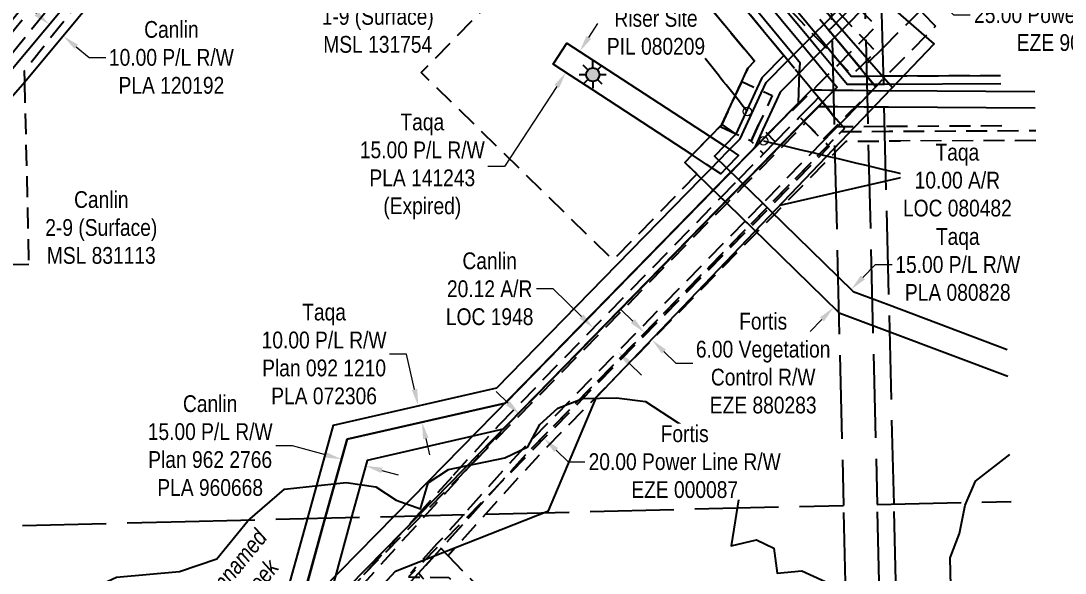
# Model space of a CAD drawing. Extents: x 616011 to 624727, y 5824635 to 5831187.
# Drawn here: x 619733 to 620356, y 5828759 to 5829088 of the extents above; entities that cross this region are included whole.
import ezdxf

# ---------------------------------------------------------------- set-up
doc = ezdxf.new("R2010")
doc.units = 0
doc.header["$LTSCALE"] = 5
doc.header["$PDSIZE"] = 0.5
for name, pattern in [('foc-ACCESSROAD', [3.75, 2.5, -1.25]), ('foc-FLOWLINE', [3.75, 2.5, -1.25]), ('foc-UNSURVEYED', [12.5, 10, -2.5])]:
    doc.linetypes.add(name, pattern=pattern)
doc.layers.get('Defpoints').update_dxf_attribs({"color": 9})
for name, color, linetype in [('AS-POWER', 104, 'foc-POWER'), ('C-AR', 13, 'foc-ACCESSROAD'), ('C-RW', 13, 'Continuous'), ('C-WS', 13, 'foc-ACCESSROAD'), ('F-AR', 190, 'foc-ACCESSROAD'), ('F-EZE', 190, 'foc-FLOWLINE'), ('F-RW', 190, 'Continuous'), ('F-WS', 190, 'foc-ACCESSROAD'), ('F-WS-S', 190, 'Continuous'), ('L-USEC', 7, 'foc-UNSURVEYED'), ('T-WATER', 160, 'Continuous'), ('T-WATER-T', 170, 'Continuous')]:
    doc.layers.add(name, color=color, linetype=linetype)
for name, color, linetype, lineweight in [('C-AR-T', 13, 'Continuous', 9), ('C-RW-T', 13, 'Continuous', 9), ('C-WS-T', 13, 'Continuous', 9), ('F-AR-T', 190, 'Continuous', 9), ('F-EZE-T', 190, 'Continuous', 9), ('F-RW-T', 190, 'Continuous', 9), ('F-WS-T', 190, 'Continuous', 9)]:
    doc.layers.add(name, color=color, linetype=linetype, lineweight=lineweight)
doc.styles.add('80CG', font='ARIALN.TTF', dxfattribs={"height": 10})
doc.styles.add('80L', font='ARIALN.TTF', dxfattribs={"height": 10})
doc.styles.add('foc-LtypeFont', font='ARIALN.TTF', dxfattribs={"height": 7.35})
doc.linetypes.add('foc-POWER', pattern='A,6,-1,["P",foc-LtypeFont,S=0.2,R=0,X=-0.625,Y=-0.75],-1.24,4', length=12.24)
doc.linetypes.add('foc-TOPO-flowdirection-NOLINE', pattern='A,0,[">",foc-LtypeFont,S=0.3,R=0,X=0,Y=-0.945],-20,[">",foc-LtypeFont,S=0.3,R=0,X=0,Y=-0.945],0', length=20)
doc.dimstyles.new('Compass 5 000', dxfattribs={"dimscale": 5, "dimtxt": 9, "dimasz": 2, "dimexe": 0.2, "dimexo": 0.0625, "dimgap": 0.5, "dimtad": 0, "dimtih": 1, "dimtoh": 1, "dimzin": 0, "dimdsep": 46, "dimtxsty": '80CG', "dimcen": 0.1, "dimse1": 1, "dimse2": 1, "dimclrd": 256, "dimclrt": 256, "dimaunit": 1, "dimadec": 4, "dimazin": 0, "dimtfac": 0.06, "dimtofl": 0, "dimtmove": 0, "dimatfit": 1, "dimfxl": 0.2, "dimtolj": 1, "dimtzin": 0, "dimlwd": -1, "dimarcsym": 0})

# ---------------------------------------------------------------- blocks, each defined once
blk = doc.blocks.new('*D164')
at = {"layer": 'C-AR-T', "transparency": 16777216}
for p, q in [((620050.31, 5828928.13), (620040.31, 5828928.13)), ((620067.15, 5828911.69), (620050.31, 5828928.13)), ((620095.87, 5828883.66), (620103.02, 5828876.68))]:
    blk.add_line(p, q, dxfattribs=at)
for points in [[(620068.31, 5828912.89), (620065.98, 5828910.5), (620074.3, 5828904.71)], [(620097.03, 5828884.85), (620094.7, 5828882.47), (620088.71, 5828890.65)]]:
    blk.add_solid(points, dxfattribs=at)
at = {"layer": 'Defpoints', "color": 0, "transparency": 16777216}
for p in [(620071.76, 5828902.1), (620074.3, 5828904.71), (620086.17, 5828888.04)]:
    blk.add_point(p, dxfattribs=at)
at = {"layer": 'C-AR-T', "transparency": 16777216, "insert": (620012.37, 5828928.13), "char_height": 10, "attachment_point": 5, "style": '80CG'}
blk.add_mtext('\\A1;Canlin\\P20.12 A/R\\PLOC 1948', dxfattribs=at)
blk = doc.blocks.new('*D220')
at = {"layer": 'C-RW-T', "transparency": 16777216}
for p, q in [((619894.76, 5828834.6), (619884.76, 5828834.6)), ((619914.37, 5828829.18), (619894.76, 5828834.6)), ((619948.12, 5828819.86), (619957.76, 5828817.2))]:
    blk.add_line(p, q, dxfattribs=at)
for points in [[(619914.82, 5828830.79), (619913.93, 5828827.58), (619924.01, 5828826.52)], [(619948.57, 5828821.47), (619947.68, 5828818.25), (619938.48, 5828822.52)]]:
    blk.add_solid(points, dxfattribs=at)
at = {"layer": 'Defpoints', "color": 0, "transparency": 16777216}
for p in [(619924.01, 5828826.52), (619923.61, 5828825.06), (619938.08, 5828821.06)]:
    blk.add_point(p, dxfattribs=at)
at = {"layer": 'C-RW-T', "transparency": 16777216, "insert": (619845.67, 5828834.6), "char_height": 10, "attachment_point": 5, "style": '80CG'}
blk.add_mtext('\\A1;Canlin\\P15.00 P/L R/W\\PPlan 962 2766\\PPLA 960668', dxfattribs=at)
blk = doc.blocks.new('*D269')
at = {"layer": 'C-RW-T', "transparency": 16777216}
for p, q in [((619741.99, 5829092.28), (619734.3, 5829098.67)), ((619765.76, 5829072.52), (619773.45, 5829066.13)), ((619773.45, 5829066.13), (619783.45, 5829066.13))]:
    blk.add_line(p, q, dxfattribs=at)
for points in [[(619743.06, 5829093.56), (619740.93, 5829091), (619749.68, 5829085.89)], [(619766.83, 5829073.8), (619764.7, 5829071.24), (619758.07, 5829078.91)]]:
    blk.add_solid(points, dxfattribs=at)
at = {"layer": 'Defpoints', "color": 0, "transparency": 16777216}
for p in [(619749.82, 5829086.05), (619758.07, 5829078.91), (619758.21, 5829079.07)]:
    blk.add_point(p, dxfattribs=at)
at = {"layer": 'C-RW-T', "transparency": 16777216, "insert": (619822.54, 5829066.13), "char_height": 10, "attachment_point": 5, "style": '80CG'}
blk.add_mtext('\\A1;Canlin\\P10.00 P/L R/W\\PPLA 120192', dxfattribs=at)
blk = doc.blocks.new('*D290')
at = {"layer": 'Defpoints', "color": 0, "transparency": 16777216}
for p in [(620085.88, 5828909.64), (620100.19, 5828895.65), (620044.81, 5828838.99)]:
    blk.add_point(p, dxfattribs=at)
at = {"layer": 'F-EZE-T', "transparency": 16777216}
for p, q in [((620023.35, 5828859.97), (620016.2, 5828866.96)), ((620051.96, 5828832), (620059.11, 5828825.01)), ((620059.11, 5828825.01), (620069.11, 5828825.01))]:
    blk.add_line(p, q, dxfattribs=at)
for points in [[(620024.51, 5828861.16), (620022.18, 5828858.77), (620030.5, 5828852.98)], [(620053.12, 5828833.19), (620050.79, 5828830.81), (620044.81, 5828838.99)]]:
    blk.add_solid(points, dxfattribs=at)
at = {"layer": 'F-EZE-T', "transparency": 16777216, "insert": (620128.7, 5828825.01), "char_height": 10, "attachment_point": 5, "style": '80CG', "bg_fill": 3, "box_fill_scale": 1.1, "bg_fill_color": 256, "bg_fill_true_color": 13158600, "bg_fill_transparency": 0}
blk.add_mtext('\\A1;Fortis\\P20.00 Power Line R/W\\PEZE 000087', dxfattribs=at)
blk = doc.blocks.new('*D292')
at = {"layer": 'Defpoints', "color": 0, "transparency": 16777216}
for p in [(620108.44, 5828905.59), (620112.74, 5828901.4), (620109.17, 5828897.73)]:
    blk.add_point(p, dxfattribs=at)
at = {"layer": 'F-EZE-T', "transparency": 16777216}
for p, q in [((620097.71, 5828908.91), (620090.56, 5828915.89)), ((620116.32, 5828890.75), (620123.48, 5828883.77)), ((620123.48, 5828883.77), (620133.48, 5828883.77))]:
    blk.add_line(p, q, dxfattribs=at)
for points in [[(620098.88, 5828910.1), (620096.55, 5828907.72), (620104.87, 5828901.93)], [(620117.49, 5828891.94), (620115.16, 5828889.56), (620109.17, 5828897.73)]]:
    blk.add_solid(points, dxfattribs=at)
at = {"layer": 'F-EZE-T', "transparency": 16777216, "insert": (620175.51, 5828883.77), "char_height": 10, "attachment_point": 5, "style": '80CG'}
blk.add_mtext('\\A1;Fortis\\P6.00 Vegetation\\PControl R/W\\PEZE 880283', dxfattribs=at)
blk = doc.blocks.new('*D295')
at = {"layer": 'Defpoints', "color": 0, "transparency": 16777216}
for p in [(620276.94, 5829143.18), (620294.61, 5829125.5), (620274.88, 5829105.78)]:
    blk.add_point(p, dxfattribs=at)
at = {"layer": 'F-EZE-T', "transparency": 16777216}
for p, q in [((620250.14, 5829130.54), (620243.07, 5829137.62)), ((620281.95, 5829098.71), (620289.02, 5829091.64)), ((620289.02, 5829091.64), (620299.02, 5829091.64))]:
    blk.add_line(p, q, dxfattribs=at)
for points in [[(620251.32, 5829131.72), (620248.96, 5829129.37), (620257.21, 5829123.47)], [(620283.13, 5829099.89), (620280.77, 5829097.53), (620274.88, 5829105.78)]]:
    blk.add_solid(points, dxfattribs=at)
at = {"layer": 'F-EZE-T', "transparency": 16777216, "insert": (620358.61, 5829091.64), "char_height": 10, "attachment_point": 5, "style": '80CG', "bg_fill": 3, "box_fill_scale": 1.1, "bg_fill_color": 256, "bg_fill_true_color": 13158600, "bg_fill_transparency": 0}
blk.add_mtext('\\A1;Fortis\\P25.00 Power Line R/W\\PEZE 900006', dxfattribs=at)
blk = doc.blocks.new('*D122')
at = {"layer": 'Defpoints', "color": 0, "transparency": 16777216}
for p in [(620057.85, 5829057.17), (620096.78, 5829049.65), (620088.58, 5829037.1)]:
    blk.add_point(p, dxfattribs=at)
at = {"layer": 'F-RW-T', "transparency": 16777216}
for p, q in [((620071.52, 5829078.1), (620076.99, 5829086.47)), ((620052.38, 5829048.8), (620021.27, 5829001.18)), ((620021.27, 5829001.18), (620011.27, 5829001.18))]:
    blk.add_line(p, q, dxfattribs=at)
for points in [[(620070.12, 5829079.01), (620072.91, 5829077.18), (620066.05, 5829069.72)], [(620050.98, 5829049.71), (620053.77, 5829047.89), (620057.85, 5829057.17)]]:
    blk.add_solid(points, dxfattribs=at)
at = {"layer": 'F-RW-T', "transparency": 16777216, "insert": (619972.19, 5829001.18), "char_height": 10, "attachment_point": 5, "style": '80CG'}
blk.add_mtext('\\A1;Taqa\\P15.00 P/L R/W\\PPLA 141243\\P(Expired)', dxfattribs=at)
blk = doc.blocks.new('*D123')
at = {"layer": 'Defpoints', "color": 0, "transparency": 16777216}
for p in [(620216.48, 5828939.01), (620206, 5828928.29), (620228, 5828927.77)]:
    blk.add_point(p, dxfattribs=at)
at = {"layer": 'F-RW-T', "transparency": 16777216}
for p, q in [((620234.98, 5828934.92), (620242.5, 5828942.62)), ((620242.5, 5828942.62), (620252.5, 5828942.62)), ((620210.54, 5828909.88), (620203.55, 5828902.73))]:
    blk.add_line(p, q, dxfattribs=at)
for points in [[(620233.79, 5828936.08), (620236.18, 5828933.76), (620228, 5828927.77)], [(620209.34, 5828911.05), (620211.73, 5828908.72), (620217.52, 5828917.04)]]:
    blk.add_solid(points, dxfattribs=at)
at = {"layer": 'F-RW-T', "transparency": 16777216, "insert": (620291.59, 5828942.62), "char_height": 10, "attachment_point": 5, "style": '80CG'}
blk.add_mtext('\\A1;Taqa\\P15.00 P/L R/W\\PPLA 080828', dxfattribs=at)
blk = doc.blocks.new('*D125')
at = {"layer": 'Defpoints', "color": 0, "transparency": 16777216}
for p in [(619969.79, 5828858.38), (619975.26, 5828859.64), (619977.5, 5828849.9)]:
    blk.add_point(p, dxfattribs=at)
at = {"layer": 'F-RW-T', "transparency": 16777216}
for p, q in [((619962.7, 5828889.23), (619952.7, 5828889.23)), ((619967.55, 5828868.13), (619962.7, 5828889.23)), ((619974.27, 5828838.9), (619976.5, 5828829.15))]:
    blk.add_line(p, q, dxfattribs=at)
for points in [[(619969.17, 5828868.5), (619965.92, 5828867.76), (619969.79, 5828858.38)], [(619975.89, 5828839.27), (619972.64, 5828838.52), (619972.03, 5828848.64)]]:
    blk.add_solid(points, dxfattribs=at)
at = {"layer": 'F-RW-T', "transparency": 16777216, "insert": (619913.62, 5828889.23), "char_height": 10, "attachment_point": 5, "style": '80CG'}
blk.add_mtext('\\A1;Taqa\\P10.00 P/L R/W\\PPlan 092 1210\\PPLA 072306', dxfattribs=at)
blk = doc.blocks.new('GAS')
h = blk.add_hatch(color=255)
h.dxf.hatch_style = 1
edge = h.paths.add_edge_path()
edge.add_arc((0, 0), 0.9, 0, 360)
for p, q in [((0, 0.81), (0, 1.62)), ((-0.81, 0), (-1.62, 0)), ((-0.57, 0.57), (-1.14, 1.14)), ((0.57, 0.57), (1.14, 1.14)), ((1.62, 0), (0.81, 0)), ((-0.57, -0.57), (-1.14, -1.14)), ((0, -0.81), (0, -1.62)), ((1.14, -1.14), (0.57, -0.57))]:
    blk.add_line(p, q)
blk.add_circle((0, 0), 0.8)

msp = doc.modelspace()

# ---------------------------------------------------------------- linework, layer by layer
at = {"layer": 'AS-POWER', "flags": 128}
for points in [[(619714.858, 5829073.296), (619964.601, 5829378.3), (620252.698, 5829048.316)], [(619939.724, 5828741.862), (619956.25, 5828759.694), (620047.557, 5828795.768), (620076.103, 5828863.567), (620277.437, 5829074.198), (620236.54, 5829110.102), (620333.435, 5829210.137)], [(620185.592, 5828978.112), (620269.017, 5828997.056), (620318.546, 5828996.53)]]:
    msp.add_lwpolyline(points, dxfattribs=at)
at = {"layer": 'C-AR'}
for points in [[(620209.365, 5829088.911), (620214.754, 5829082.406), (620215.715, 5829081.117), (620216.489, 5829080.309), (620223.833, 5829071.441), (620226.57, 5829068.192), (620233.226, 5829060.246), (620234.094, 5829059.05), (620237.401, 5829055.057), (620241.513, 5829050.09), (620242.327, 5829049.109), (620242.759, 5829048.664), (620233.855, 5829039.349), (620221.389, 5829026.577), (620220.98, 5829027.081), (620217.704, 5829031.026), (620210.84, 5829039.411), (620208.534, 5829042.228), (620204.989, 5829046.452), (620202.543, 5829049.435), (620194.213, 5829059.483), (620191.976, 5829062.175), (620187.857, 5829067.23), (620127.757, 5829139.637)], [(619927.056, 5828746.346), (619968.99, 5828792.763), (619990.872, 5828816.994), (620017.992, 5828847.017), (620150.359, 5828982.625), (620160.832, 5828993.354), (620175.727, 5829008.615), (620182.712, 5829015.771), (620197.262, 5829030.679), (620205.91, 5829039.539), (620208.534, 5829042.228), (620210.847, 5829039.427), (620217.705, 5829031.026), (620220.993, 5829027.097), (620221.389, 5829026.577), (620219.625, 5829024.77), (620217.903, 5829023.005), (620216.285, 5829021.349), (620211.551, 5829016.497), (620175.235, 5828979.29), (620164.762, 5828968.56), (620032.669, 5828833.233), (620007.575, 5828805.452), (619996.732, 5828793.445), (619980.944, 5828775.97), (619967.514, 5828761.102), (619965.205, 5828758.546)], [(620354.409, 5828359.324), (620264.301, 5828452.865), (620233.355, 5828484.994), (619972.173, 5828755.951), (619969.93, 5828758.468), (619983.368, 5828773.328), (619987.543, 5828768.994), (620232.644, 5828514.543), (620263.59, 5828482.417), (620353.68, 5828388.891)]]:
    msp.add_lwpolyline(points, dxfattribs=at)
at = {"layer": 'C-RW'}
for points in [[(620317.216, 5829050.482), (620247.407, 5829050.108), (620243.821, 5829050.11), (620242.22, 5829050.095), (620232.136, 5829050.026), (620225.669, 5829049.991), (620217.851, 5829059.434), (620216.978, 5829060.487), (620207.086, 5829072.434), (620200.681, 5829080.172), (620169.823, 5829117.432), (620151.368, 5829139.718), (620141.805, 5829151.266), (620023.748, 5829293.84), (619966.469, 5829363.017), (619953.469, 5829378.719), (619776.357, 5829592.64), (619695.202, 5829690.658)], [(619701.568, 5829690.814), (619782.722, 5829592.796), (619956.689, 5829382.688), (619958.995, 5829379.904), (619962.85, 5829383.1), (620058.568, 5829267.497), (620054.712, 5829264.301), (620145.661, 5829154.459), (620155.224, 5829142.91), (620204.225, 5829083.738), (620210.63, 5829076.001), (620216.779, 5829068.573), (620221.393, 5829063.003), (620228.012, 5829055.007), (620237.944, 5829055.06), (620247.284, 5829055.11), (620248.791, 5829055.118), (620317.092, 5829055.484)], [(619726.74, 5829058.443), (619922.457, 5829292.565)], [(619925.793, 5829280.71), (619735.21, 5829051.406), (619637.784, 5828940.185)], [(620149.036, 5829133.775), (620198.946, 5829073.433), (620205.349, 5829065.691), (620216.111, 5829052.68), (620218.291, 5829050.045), (620219.597, 5829048.466), (620214.099, 5829042.841), (620211.416, 5829040.094), (620202.763, 5829031.24), (620188.204, 5829016.34), (620181.215, 5829009.187), (620166.311, 5828993.935), (620155.833, 5828983.212), (620023.387, 5828847.68), (619970.276, 5828793.357), (619917.535, 5828739.427)], [(619901.402, 5828737.407), (619923.095, 5828759.553), (619955.858, 5828793.011), (620005.326, 5828843.546), (620024.748, 5828863.374), (620148.676, 5828990.213), (620155.687, 5828997.392), (620159.152, 5829000.937), (620166.369, 5829008.327), (620173.131, 5829015.247), (620174.268, 5829016.406), (620181.259, 5829023.554), (620196.522, 5829039.161), (620197.265, 5829057.568), (620197.538, 5829062.835), (620193.407, 5829067.86), (620143.11, 5829128.873)], [(619724.673, 5828559.556), (619760.596, 5828595.627), (619898.618, 5828734.612), (619913.553, 5828788.74), (619927.3, 5828838.4), (620021.818, 5828860.048), (620145.745, 5828986.887), (620152.757, 5828994.066), (620156.222, 5828997.611), (620163.439, 5829005), (620170.201, 5829011.92), (620171.338, 5829013.079), (620178.329, 5829020.227), (620193.592, 5829035.835), (620204.309, 5829046.803), (620205.182, 5829046.797), (620210.598, 5829046.756), (620215.361, 5829046.719), (620219.831, 5829046.685), (620229.295, 5829046.612), (620245.682, 5829046.302), (620250.01, 5829046.455), (620337.486, 5829045.792)], [(620337.732, 5829035.842), (620250.251, 5829036.46), (620236.431, 5829036.562), (620235.719, 5829036.568), (620220.072, 5829036.683), (620213.458, 5829036.732), (620208.485, 5829036.768), (620199.833, 5829027.913), (620185.274, 5829013.014), (620178.285, 5829005.861), (620163.381, 5828990.609), (620152.902, 5828979.886), (620020.457, 5828844.354), (620002.396, 5828840.22), (619939.386, 5828825.797), (619929.254, 5828789.117), (619920.165, 5828756.227), (619914.752, 5828736.632), (619827.074, 5828648.211), (619779.092, 5828600.034), (619768.499, 5828589.397), (619733.621, 5828554.378), (619723.605, 5828544.333)]]:
    msp.add_lwpolyline(points, dxfattribs=at)
at = {"layer": 'C-WS'}
msp.add_lwpolyline([(619922.143, 5829292.706), (619734.764, 5829058.145), (619734.907, 5829051.547), (619737.462, 5828942.664), (619637.47, 5828940.327), (619623.905, 5828940.01), (619620.427, 5828939.929), (619615.469, 5828939.813), (619615.331, 5828944.908), (619612.53, 5829061.733), (619617.478, 5829061.852), (619713.929, 5829064.117), (619855.549, 5829241.368), (619920.981, 5829323.26), (619930.323, 5829334.953), (619948.042, 5829357.128), (619957.182, 5829346.078), (619961.071, 5829341.378), (619947.64, 5829324.569), (619946.016, 5829322.535), (619936.656, 5829310.819), (619931.53, 5829304.404), (619922.143, 5829292.706)], close=True, dxfattribs=at)
for points in [[(620315.017, 5829139.679), (620269.191, 5829094.019), (620246.874, 5829071.741), (620234.094, 5829059.05), (620233.268, 5829060.289), (620226.567, 5829068.183), (620223.833, 5829071.441), (620216.489, 5829080.309), (620215.734, 5829081.144), (620214.754, 5829082.406), (620216.397, 5829084.038), (620222.874, 5829090.497), (620245.85, 5829113.286), (620314.001, 5829180.9)], [(620317.836, 5829025.308), (620248.028, 5829024.926), (620219.625, 5829024.77), (620221.389, 5829026.577), (620233.855, 5829039.349), (620242.759, 5829048.664), (620242.327, 5829049.109), (620241.513, 5829050.09), (620237.401, 5829055.057), (620237.944, 5829055.06), (620247.284, 5829055.11), (620248.791, 5829055.118), (620317.092, 5829055.484)]]:
    msp.add_lwpolyline(points, dxfattribs=at)
at = {"layer": 'F-AR', "flags": 128}
msp.add_lwpolyline([(620182.712, 5829015.771), (620175.727, 5829008.615), (620168.776, 5829015.829), (620168.344, 5829016.267), (620172.829, 5829026.016), (620175.762, 5829022.981), (620182.712, 5829015.771)], close=True, dxfattribs=at)
at = {"layer": 'F-EZE', "flags": 128}
for points in [[(619966.8, 5829395.149), (620156.256, 5829163.233), (620165.742, 5829151.62), (620170.602, 5829145.671), (620216.06, 5829097.699), (620217.055, 5829096.65), (620222.866, 5829090.517), (620223.936, 5829089.388), (620235.485, 5829077.199), (620242.609, 5829069.682), (620233.36, 5829060.381), (620228.507, 5829055.502), (620221.393, 5829063.003), (620216.796, 5829067.861), (620209.838, 5829075.204), (620202.96, 5829082.466), (620169.823, 5829117.432), (620155.587, 5829132.455), (620150.345, 5829138.872), (620140.859, 5829150.483), (620023.748, 5829293.84), (619966.853, 5829363.49), (619966.469, 5829363.017), (619959.891, 5829354.907), (619955.465, 5829349.459), (619954.742, 5829348.561), (619938.743, 5829328.845), (619929.3, 5829317.206), (619720.078, 5829059.367), (619711.643, 5829066.433), (619704.556, 5829071.963), (619847.609, 5829248.252), (619911.398, 5829326.868), (619923.077, 5829341.262), (619937.095, 5829358.539), (619941.739, 5829364.261), (619942.478, 5829365.173), (619946.89, 5829370.609), (619953.469, 5829378.719), (619956.689, 5829382.688), (619962.06, 5829389.308), (619966.8, 5829395.149)], [(619647.383, 5828446.18), (619632.743, 5828431.412), (619632.386, 5828445.556), (619632.243, 5828452.681), (619632.083, 5828459.503), (619646.719, 5828474.337), (619705.581, 5828533.989), (619712.605, 5828541.107), (619716.49, 5828545.044), (619763.927, 5828589.301), (619766.077, 5828591.307), (619827.074, 5828648.211), (619869.002, 5828687.326), (619929.464, 5828743.735), (619971.425, 5828790.128), (619993.32, 5828814.346), (620020.457, 5828844.354), (620152.902, 5828979.886), (620163.381, 5828990.609), (620178.285, 5829005.861), (620185.274, 5829013.014), (620199.833, 5829027.913), (620208.485, 5829036.768), (620211.112, 5829039.456), (620213.423, 5829036.653), (620220.276, 5829028.248), (620223.562, 5829024.318), (620223.957, 5829023.797), (620222.192, 5829021.991), (620220.469, 5829020.227), (620218.851, 5829018.572), (620214.113, 5829013.723), (620177.776, 5828976.536), (620167.297, 5828965.813), (620035.127, 5828830.562), (620010.017, 5828802.795), (619999.167, 5828790.794), (619983.368, 5828773.328), (619969.93, 5828758.468), (619967.62, 5828755.913), (619949.726, 5828736.127), (619943.822, 5828729.599), (619881.142, 5828671.123), (619793.084, 5828588.973), (619782.074, 5828578.702), (619747.996, 5828546.912), (619737.996, 5828537.585), (619733.532, 5828533.082), (619727.14, 5828526.633), (619720.1, 5828519.532), (619647.383, 5828446.18)]]:
    msp.add_lwpolyline(points, close=True, dxfattribs=at)
for points in [[(620314.868, 5829145.739), (620266.176, 5829097.087), (620269.159, 5829094.103), (620278.355, 5829084.9), (620248.791, 5829055.118), (620247.321, 5829053.636), (620243.821, 5829050.11), (620243.1, 5829049.095), (620233.144, 5829039.354), (620220.993, 5829027.097), (620217.879, 5829023.975), (620210.999, 5829017.045), (620198.527, 5829029.424), (620197.262, 5829030.679), (620193.255, 5829034.657), (620205.073, 5829046.562), (620208.017, 5829049.528), (620210.598, 5829052.128), (620217.024, 5829058.602), (620217.851, 5829059.434), (620221.393, 5829063.003), (620226.591, 5829068.239), (620235.485, 5829077.199), (620243.071, 5829084.84), (620231.212, 5829096.709), (620230.821, 5829097.1), (620245.878, 5829112.147), (620314.017, 5829180.232)], [(620355.579, 5828344.124), (620264.613, 5828438.929), (620233.644, 5828471.203), (619979.486, 5828736.081), (619957.828, 5828736.343), (619950.599, 5828736.43), (619949.519, 5828736.443), (619944.616, 5828736.502), (619880.973, 5828671.4), (619804.107, 5828592.768), (619797.281, 5828585.787), (619786.824, 5828575.089), (619753.774, 5828541.281), (619739.793, 5828526.979), (619733.435, 5828520.475), (619726.445, 5828513.324), (619647.675, 5828432.721), (619642.792, 5828427.725), (619633.029, 5828417.727), (619530.521, 5828312.904), (619530.388, 5828310.283), (619529.882, 5828300.47), (619529.628, 5828295.436), (619529.575, 5828294.27), (619529.236, 5828287.597), (619528.897, 5828280.918), (619528.209, 5828267.197), (619527.939, 5828262.064), (619491.575, 5828292.261), (619487.781, 5828295.412), (619434.023, 5828340.05), (619391.254, 5828375.689), (619397.955, 5828375.983), (619398.595, 5828375.97), (619409.14, 5828375.168), (619411.297, 5828375.004), (619412.266, 5828374.931), (619424.465, 5828374.003), (619433.38, 5828366.597), (619491.834, 5828318.062), (619498.555, 5828312.482), (619500.523, 5828310.843), (619502.551, 5828312.918), (619507.198, 5828317.495), (619509.652, 5828320.052), (619517.858, 5828328.627), (619591.155, 5828403.23), (619594.655, 5828406.82), (619607.809, 5828420.59), (619612.604, 5828425.582), (619627.48, 5828440.714), (619632.346, 5828445.69), (619642.115, 5828455.683), (619646.993, 5828460.672), (619712.257, 5828527.436), (619719.248, 5828534.587), (619771.009, 5828587.538), (619781.489, 5828598.259), (619868.823, 5828687.596), (619933.299, 5828753.554), (619969.333, 5828790.412), (619993.068, 5828814.687), (620153.795, 5828979.109), (620164.276, 5828989.831), (620200.724, 5829027.118), (620213.195, 5829014.738), (620213.747, 5829014.191), (620214.927, 5829013.02), (620178.593, 5828975.85), (620168.112, 5828965.128), (620009.772, 5828803.146), (619998.004, 5828791.116), (619963.951, 5828756.282), (619967.402, 5828756.24), (619971.955, 5828756.28), (619988.101, 5828755.989), (620232.913, 5828500.848), (620263.882, 5828468.573), (620370.01, 5828357.97)], [(620338.207, 5829016.556), (620250.74, 5829016.127), (620224.732, 5829015.999), (620223.145, 5829014.376), (620220.671, 5829011.844), (620182.069, 5828972.34), (620171.59, 5828961.617), (620039.502, 5828826.448), (620007.44, 5828790.993), (619987.543, 5828768.994), (619983.368, 5828773.328), (619999.167, 5828790.794), (620010.017, 5828802.795), (620035.127, 5828830.562), (620167.297, 5828965.813), (620177.776, 5828976.536), (620214.113, 5829013.723), (620218.851, 5829018.571), (620220.469, 5829020.226), (620222.192, 5829021.991), (620250.596, 5829022.131), (620338.059, 5829022.56)]]:
    msp.add_lwpolyline(points, dxfattribs=at)
at = {"layer": 'F-RW'}
for points in [[(620137.553, 5829128.279), (620187.885, 5829067.294), (620174.724, 5829054.059), (620171.796, 5829047.684), (620159.286, 5829020.452), (620150.193, 5829024.639), (620150.891, 5829026.157), (620162.717, 5829051.869), (620166.388, 5829059.857), (620170.401, 5829063.879), (620125.414, 5829118.255)], [(620233.82, 5829093.923), (620226.54, 5829086.607), (620219.051, 5829079.081), (620218.199, 5829078.224), (620213.227, 5829073.227), (620212.434, 5829072.431), (620209.68, 5829069.663), (620202.419, 5829062.365), (620196.922, 5829056.841), (620194.335, 5829054.242), (620185.65, 5829045.512), (620183.456, 5829040.751), (620175.397, 5829023.264), (620170.906, 5829013.518), (620170.201, 5829011.92), (620163.439, 5829005), (620156.222, 5828997.611), (620152.757, 5828994.066), (620145.745, 5828986.887), (620021.818, 5828860.048), (619927.3, 5828838.4), (619913.553, 5828788.74), (619898.472, 5828734.081)], [(619695.296, 5828544.23), (619889.484, 5828739.259), (619903.108, 5828788.49), (619919.239, 5828846.802), (620016.72, 5828869.138), (620088.506, 5828942.617), (620138.576, 5828993.872), (620144.239, 5828999.669), (620149.055, 5829004.599), (620154.915, 5829010.602), (620161.851, 5829017.708), (620174.376, 5829044.933), (620177.308, 5829051.306), (620190.477, 5829064.534), (620196.016, 5829070.107), (620203.28, 5829077.404), (620205.56, 5829079.696), (620206.826, 5829080.968), (620211.66, 5829085.827), (620218.718, 5829092.923)], [(620321.522, 5828875.773), (620251.05, 5828902.357), (620220.919, 5828913.723), (620220.588, 5828914.046), (620169.057, 5828964.366), (620165.915, 5828967.435), (620164.762, 5828968.56), (620151.599, 5828981.416), (620150.359, 5828982.625), (620143.198, 5828989.622), (620136.024, 5828996.602), (620128.881, 5829003.581), (620133.161, 5829007.971), (620143.828, 5829018.912), (620150.891, 5829026.157), (620159.286, 5829020.452), (620152.354, 5829013.342), (620146.497, 5829007.335), (620153.668, 5829000.352), (620160.832, 5828993.354), (620162.079, 5828992.137), (620175.235, 5828979.29), (620176.396, 5828978.156), (620179.53, 5828975.096), (620220.059, 5828935.519), (620229.148, 5828926.643), (620250.651, 5828918.532), (620321.124, 5828891.948)]]:
    msp.add_lwpolyline(points, dxfattribs=at)
msp.add_lwpolyline([(620153.668, 5829000.352), (620150.206, 5828996.805), (620141.684, 5829002.403), (620133.161, 5829007.971), (620073.438, 5829046.986), (620060.642, 5829055.346), (620050.303, 5829062.101), (620058.504, 5829074.654), (620070.365, 5829066.905), (620082.927, 5829058.698), (620143.828, 5829018.912), (620152.354, 5829013.342), (620160.881, 5829007.745), (620153.668, 5829000.352)], close=True, dxfattribs=at)
at = {"layer": 'F-WS', "flags": 128}
for points in [[(620136.024, 5828996.602), (620085.984, 5828945.319), (619971.571, 5829057.108), (620082.328, 5829170.463), (620094.757, 5829155.421), (620115.908, 5829129.824), (620125.414, 5829118.255), (620170.401, 5829063.879), (620166.388, 5829059.857), (620162.717, 5829051.869), (620150.891, 5829026.157), (620143.828, 5829018.912), (620133.161, 5829007.971), (620128.881, 5829003.581), (620136.024, 5828996.602)], [(620172.829, 5829026.016), (620168.344, 5829016.267), (620159.286, 5829020.452), (620150.193, 5829024.639), (620150.891, 5829026.157), (620162.717, 5829051.869), (620171.796, 5829047.684), (620180.878, 5829043.507), (620172.829, 5829026.016)]]:
    msp.add_lwpolyline(points, close=True, dxfattribs=at)
at = {"layer": 'L-USEC'}
for p, q in [((620213.513, 5829201.081), (620223.424, 5828799.019)), ((620233.616, 5829201.576), (620243.527, 5828799.514)), ((620253.579, 5828799.734), (620243.668, 5829201.798)), ((620243.531, 5828799.496), (620323.356, 5828801.391)), ((619822.334, 5828789.18), (620223.424, 5828799.019)), ((620243.244, 5827994.895), (620223.424, 5828799.019)), ((620263.35, 5827995.391), (620243.53, 5828799.514)), ((620273.403, 5827995.639), (620253.583, 5828799.762)), ((619421.242, 5828779.342), (619822.334, 5828789.18))]:
    msp.add_line(p, q, dxfattribs=at)
at = {"layer": 'T-WATER', "linetype": 'foc-TOPO-flowdirection-NOLINE', "flags": 128}
msp.add_lwpolyline([(618505.494, 5828489.75), (618509.489, 5828499.374), (618517.915, 5828511.688), (618529.511, 5828521.974), (618537.51, 5828526.448), (618545.511, 5828530.925), (618554.447, 5828535.923), (618564.963, 5828545.693), (618572.724, 5828558.18), (618579.783, 5828591.346), (618588.588, 5828602.407), (618620.642, 5828630.828), (618657.854, 5828654.29), (618702.366, 5828670.196), (618720.499, 5828671.997), (618738.69, 5828670.907), (618756.089, 5828673.711), (618813.219, 5828678.07), (618863.004, 5828688.965), (618877.816, 5828694.547), (618890.906, 5828702.263), (618937.712, 5828736.444), (618951.86, 5828742.073), (618973.846, 5828744.555), (618988.133, 5828741.833), (619034.715, 5828725.596), (619062.296, 5828714.671), (619102.53, 5828698.732), (619126.724, 5828691.424), (619147.951, 5828672.99), (619155.311, 5828660.289), (619157.328, 5828642.994), (619167.241, 5828632.44), (619200.227, 5828604.626), (619215.528, 5828599.512), (619228.451, 5828592.616), (619245.609, 5828595.714), (619260.672, 5828590.477), (619264.247, 5828573.567), (619275.875, 5828564.907), (619283.478, 5828552.03), (619294.628, 5828543.063), (619308.916, 5828548.883), (619341.326, 5828542.292), (619357.406, 5828545.073), (619377.354, 5828565.781), (619390.356, 5828572.964), (619401.1, 5828582.218), (619417.852, 5828584.348), (619435.094, 5828582.092), (619455.605, 5828601.427), (619472.76, 5828604.646), (619486.373, 5828611.236), (619513.459, 5828626.401), (619525.132, 5828637.364), (619530.919, 5828638.356), (619538.797, 5828638.843), (619543.613, 5828644.046), (619549.071, 5828645.952), (619558.221, 5828644.446), (619564.582, 5828652.973), (619573.39, 5828652.266), (619575.368, 5828657.087), (619584.322, 5828658.937), (619590.441, 5828663.791), (619591.875, 5828674.735), (619597.295, 5828678.229), (619604.927, 5828681.953), (619613.035, 5828677.357), (619619.778, 5828684.402), (619622.201, 5828685.501), (619628.805, 5828688.414), (619629.852, 5828690.052), (619629.876, 5828693.573), (619632.579, 5828694.923), (619634.988, 5828692.858), (619638.236, 5828692.488), (619643.28, 5828694.085), (619652.147, 5828700.194), (619651.911, 5828709.296), (619651.764, 5828714.258), (619654.664, 5828720.093), (619656.376, 5828722.714), (619664.564, 5828731.794), (619673.412, 5828736.416), (619686.008, 5828742.174), (619692.954, 5828745.345), (619697.758, 5828747.64), (619712.973, 5828742.757), (619718.335, 5828740.828), (619722.928, 5828737.53), (619731.322, 5828736.98), (619758.688, 5828741.815), (619789.882, 5828756.266), (619827.424, 5828759.61), (619849.703, 5828767.055), (619868.175, 5828789.848), (619889.956, 5828808.72), (619926.715, 5828812.606), (619944.384, 5828809.997), (619956.661, 5828802.128), (619971.181, 5828796.943), (619975.629, 5828812.474), (619987.777, 5828820.426), (620021.357, 5828827.392), (620035.152, 5828833.926), (620042.283, 5828847.154), (620053.078, 5828857.011), (620067.906, 5828862.838), (620087.995, 5828863.154), (620105.416, 5828860.961), (620129.428, 5828845.277), (620145.193, 5828841.313), (620158.477, 5828834.424), (620157.341, 5828822.494), (620161.772, 5828808.545), (620156.465, 5828774.952), (620171.573, 5828778.378), (620181.937, 5828773.547), (620183.857, 5828758.538), (620198.574, 5828760.032), (620212.573, 5828753.574), (620238.132, 5828738.937), (620270.137, 5828731.379), (620285.65, 5828735.774), (620287.519, 5828750.724), (620287.073, 5828767.622), (620292.678, 5828782.209), (620296.083, 5828799.047), (620302.173, 5828813.462), (620322.668, 5828829.281)], dxfattribs=at)
at = {"layer": 'T-WATER'}
for points in [[(619789.882, 5828756.266), (619827.424, 5828759.61), (619849.703, 5828767.055), (619868.175, 5828789.848), (619889.956, 5828808.72), (619926.715, 5828812.606), (619944.384, 5828809.997), (619956.661, 5828802.128), (619971.181, 5828796.943), (619975.629, 5828812.474), (619987.777, 5828820.426), (620021.357, 5828827.392), (620035.152, 5828833.926), (620042.283, 5828847.154), (620053.078, 5828857.011), (620067.906, 5828862.838), (620087.995, 5828863.154), (620105.416, 5828860.961), (620129.428, 5828845.277), (620145.193, 5828841.313), (620158.477, 5828834.424), (620157.341, 5828822.494), (620161.772, 5828808.545), (620156.465, 5828774.952), (620171.573, 5828778.378), (620181.937, 5828773.547), (620183.857, 5828758.538), (620198.574, 5828760.032), (620212.573, 5828753.574)], [(620287.519, 5828750.724), (620287.073, 5828767.622), (620292.678, 5828782.209), (620296.083, 5828799.047), (620302.173, 5828813.462), (620322.668, 5828829.281)]]:
    msp.add_lwpolyline(points, dxfattribs=at)

# ---------------------------------------------------------------- block references
at = {"layer": 'F-WS-S', "color": 3, "xscale": 4.998094999999971, "yscale": 4.998094999999971, "zscale": 4.998094999999971}
msp.add_blockref('GAS', (620073.867, 5829055.866), dxfattribs=at)

# ---------------------------------------------------------------- texts
at = {"layer": 'C-WS-T', "insert": (619780.723, 5828964.675), "char_height": 9.99619, "width": 72.5962, "attachment_point": 5, "style": '80CG'}
msp.add_mtext('\\A1;Canlin\\P2-9 (Surface)\\PMSL 831113', dxfattribs=at)
at = {"layer": 'F-WS-T', "width": 66.22755, "attachment_point": 5, "style": '80CG'}
for s, insert, char_height in [('\\A1;Taqa\\P1-9 (Surface)\\PMSL 131754', (619945.609, 5829090.559), 9.99619), ('\\A1;Taqa\\PRiser Site\\PPIL 080209', (620111.601, 5829089.393), 9.9962)]:
    msp.add_mtext(s, dxfattribs=dict(at, insert=insert, char_height=char_height))
at = {"layer": 'T-WATER-T', "insert": (619843.65, 5828750.16), "char_height": 9.9962, "attachment_point": 1, "rotation": 50.977477, "style": '80L'}
msp.add_mtext_dynamic_manual_height_columns('\\pi-3.7389;{\\fArial Narrow|b0|i1|c0|p34;Unnamed \\P\\pi5.7527;Creek}', width=41.61674, gutter_width=50, heights=[0], dxfattribs=at)

# ---------------------------------------------------------------- dimensions: what is measured, and where the dimension line sits
at = {"layer": 'C-AR-T', "color": 3}
dim = msp.add_linear_dim(base=(620074.304, 5828904.708), p1=(620086.166, 5828888.039), p2=(620071.759, 5828902.101), angle=135.692772, text='Canlin\\P20.12 A/R\\PLOC 1948', dimstyle='Compass 5 000', dxfattribs=at)
dim.commit()
dim.dimension.update_dxf_attribs({"geometry": '*D164', "text_midpoint": (620012.369, 5828928.126), "dimtype": 161})
at = {"layer": 'C-RW-T', "color": 3}
dim = msp.add_aligned_dim(p1=(619749.816, 5829086.047), p2=(619758.206, 5829079.074), distance=-0.21, text='Canlin\\P10.00 P/L R/W\\PPLA 120192', dimstyle='Compass 5 000', dxfattribs=at)
dim.commit()
dim.dimension.update_dxf_attribs({"geometry": '*D269', "text_midpoint": (619822.539, 5829066.128)})
at = {"layer": 'C-RW-T', "color": 5}
dim = msp.add_linear_dim(base=(619924.012, 5828826.521), p1=(619938.08, 5828821.062), p2=(619923.608, 5828825.059), angle=164.559379, text='Canlin\\P15.00 P/L R/W\\PPlan 962 2766\\PPLA 960668', dimstyle='Compass 5 000', dxfattribs=at)
dim.commit()
dim.dimension.update_dxf_attribs({"geometry": '*D220', "text_midpoint": (619845.674, 5828834.6), "dimtype": 161})
at = {"layer": 'F-RW-T'}
for base, p1, p2, angle, text, picture, middle in [((620057.849, 5829057.17), (620096.777, 5829049.65), (620088.576, 5829037.097), 236.84439, 'Taqa\\P15.00 P/L R/W\\PPLA 141243\\P(Expired)', '*D122', (619972.186, 5829001.181)), ((619969.788, 5828858.385), (619977.499, 5828849.9), (619975.26, 5828859.642), 102.938526, 'Taqa\\P10.00 P/L R/W\\PPlan 092 1210\\PPLA 072306', '*D125', (619913.616, 5828889.23))]:
    dim = msp.add_linear_dim(base=base, p1=p1, p2=p2, angle=angle, text=text, dimstyle='Compass 5 000', dxfattribs=at)
    dim.commit()
    dim.dimension.update_dxf_attribs({"geometry": picture, "text_midpoint": middle, "dimtype": 161})

# ---------------------------------------------------------------- leaders
at = {"layer": 'F-AR-T', "path_type": 1}
msp.add_leader([(620175.774, 5829016.408), (620264.775, 5828995.194)], dimstyle='Compass 5 000', override={"dimasz": 1, "dimgap": 0.5, "dimtad": 0, "dimldrblk": 'DotBlank'}, dxfattribs=at)
at = {"layer": 'F-WS-T', "path_type": 1}
msp.add_leader([(620166.012, 5829033.91), (620140.962, 5829065.539)], dimstyle='Compass 5 000', override={"dimasz": 1, "dimldrblk": 'DotBlank'}, dxfattribs=at)

# ---------------------------------------------------------------- next in the draw order: texts
at = {"layer": 'F-AR-T', "insert": (620291.344, 5828992.906), "char_height": 9.9962, "width": 64.49561, "attachment_point": 5, "style": '80CG', "bg_fill": 3, "box_fill_scale": 1.15, "bg_fill_color": 256, "bg_fill_true_color": 256, "bg_fill_transparency": 0}
msp.add_mtext('\\A1;Taqa\\P10.00 A/R\\PLOC 080482', dxfattribs=at)

# ---------------------------------------------------------------- next in the draw order: dimensions: what is measured, and where the dimension line sits
at = {"layer": 'F-EZE-T', "color": 3}
for base, p1, p2, angle, text, picture, middle in [((620274.881, 5829105.785), (620276.941, 5829143.185), (620294.612, 5829125.499), 314.976505, 'Fortis\\P25.00 Power Line R/W\\PEZE 900006', '*D295', (620358.611, 5829091.637)), ((620044.808, 5828838.988), (620085.883, 5828909.636), (620100.193, 5828895.647), 315.651624, 'Fortis\\P20.00 Power Line R/W\\PEZE 000087', '*D290', (620128.704, 5828825.007))]:
    dim = msp.add_linear_dim(base=base, p1=p1, p2=p2, angle=angle, text=text, dimstyle='Compass 5 000', override={"dimtfill": 1}, dxfattribs=at)
    dim.commit()
    dim.dimension.update_dxf_attribs({"geometry": picture, "text_midpoint": middle, "dimtype": 161})

# ---------------------------------------------------------------- next in the draw order: dimensions: what is measured, and where the dimension line sits
dim = msp.add_linear_dim(base=(620109.168, 5828897.733), p1=(620108.445, 5828905.589), p2=(620112.742, 5828901.396), angle=315.700051, text='Fortis\\P6.00 Vegetation\\PControl R/W\\PEZE 880283', dimstyle='Compass 5 000', dxfattribs=at)
dim.commit()
dim.dimension.update_dxf_attribs({"geometry": '*D292', "text_midpoint": (620175.508, 5828883.765), "dimtype": 161})
at = {"layer": 'F-RW-T'}
dim = msp.add_linear_dim(base=(620227.998, 5828927.766), p1=(620206.004, 5828928.288), p2=(620216.479, 5828939.015), angle=45.680589, text='Taqa\\P15.00 P/L R/W\\PPLA 080828', dimstyle='Compass 5 000', dxfattribs=at)
dim.commit()
dim.dimension.update_dxf_attribs({"geometry": '*D123', "text_midpoint": (620291.589, 5828942.619), "dimtype": 161})

doc.saveas('drawing.dxf')
